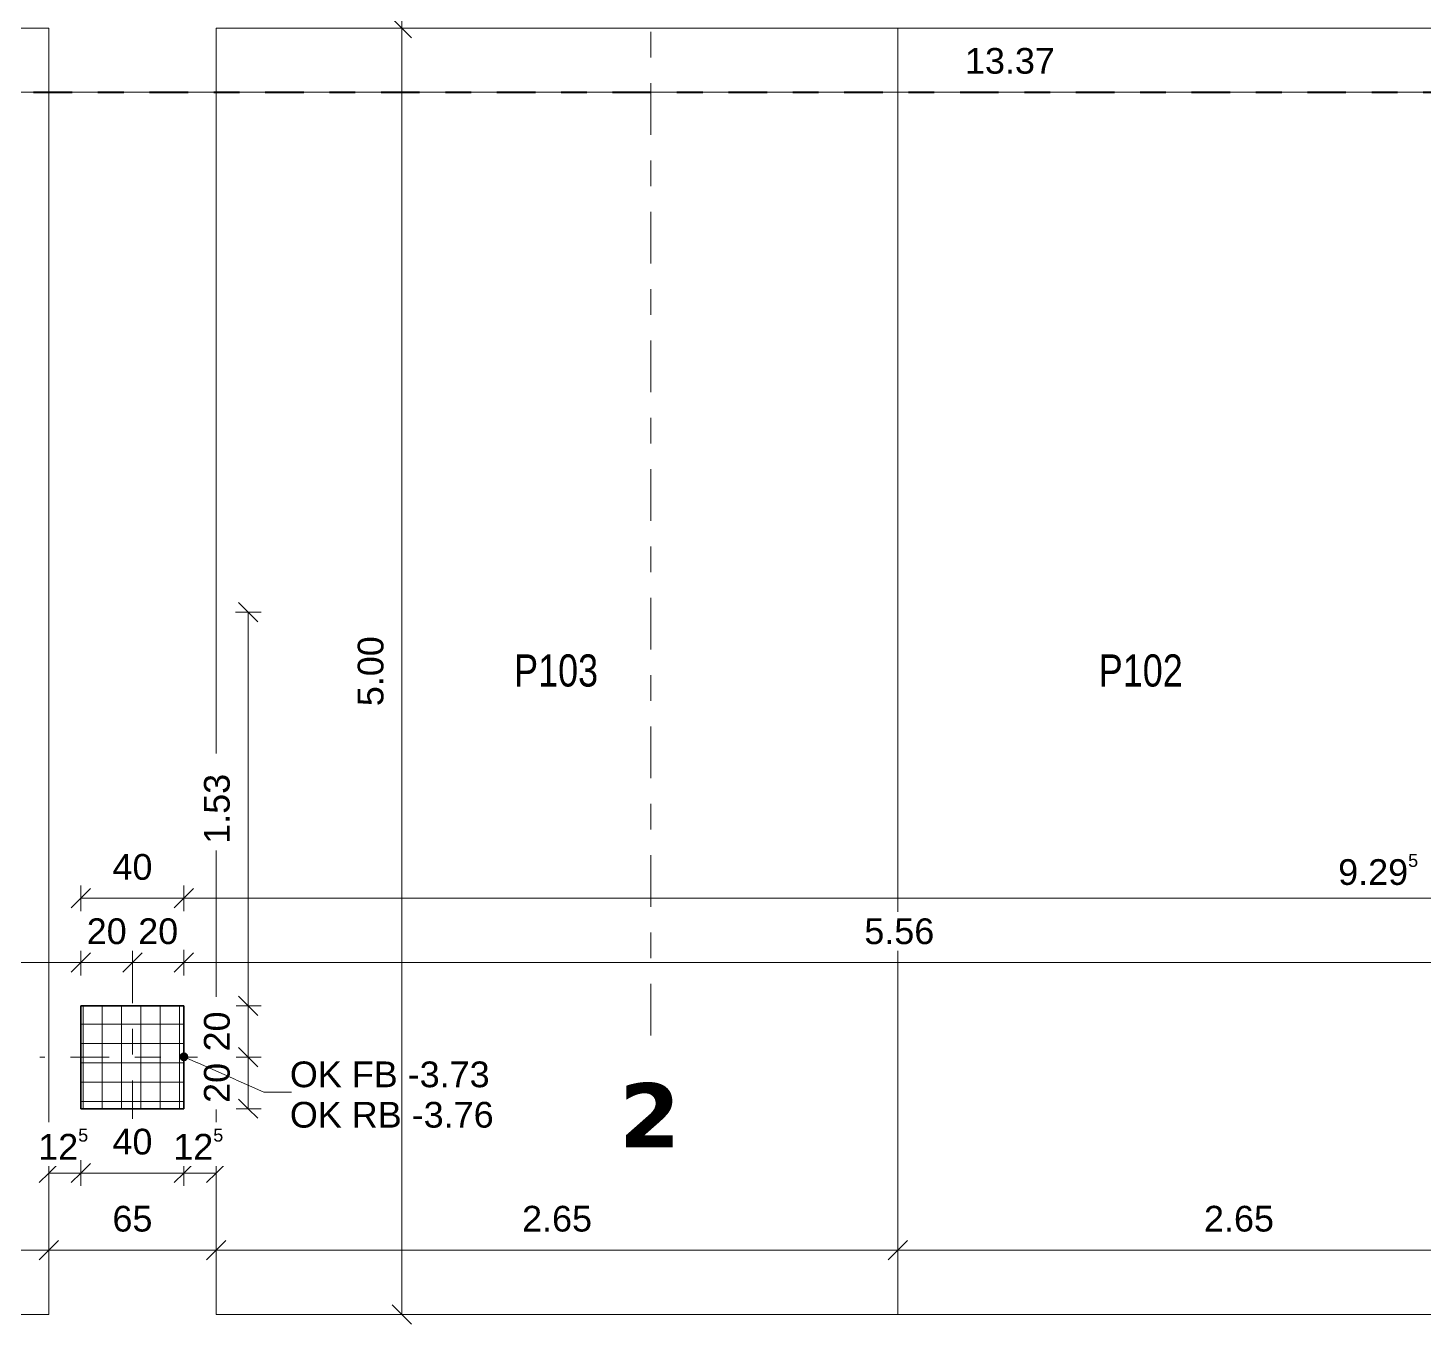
# Model space of a CAD drawing. Header units: metres. Extents: x -35.6 to 33, y -21.5 to 5.9.
# Drawn here: x -29.84 to -24.41, y -7.39 to -2.35 of the extents above; entities that cross this region are included whole.
import ezdxf

# ---------------------------------------------------------------- set-up
doc = ezdxf.new("R2010")
doc.units = ezdxf.units.M
for name, pattern in [('_Rasterlinie_', [0.375, 0.2, -0.05, 0.075, -0.05]), ('_Strichpunkt - Mittel_', [0.35, 0.15, -0.1, 0, -0.1]), ('Strichpunkt - Mittel', [0.35, 0.15, -0.1, 0, -0.1])]:
    doc.linetypes.add(name, pattern=pattern)
for name, color, linetype, lineweight in [('A-____-____-DIMS', 7, 'Continuous', 5), ('A-____-____-DIMS-50', 7, 'Continuous', 5), ('C-PRKG-____-IDEN', 7, 'Continuous', 5), ('C-PRKG-____-OTLN', 7, 'Continuous', 9), ('G-____-____-DIMS', 7, 'Continuous', 5), ('S-COLS-____-MCUT', 7, 'Continuous', 35), ('S-COLS-____-OTLN', 7, 'Continuous', 9), ('S-GRID-____-OTLN', 7, 'Continuous', 5)]:
    doc.layers.add(name, color=color, linetype=linetype, lineweight=lineweight)
for name, color, linetype, lineweight, true_color in [('A-____-MATC-OTLN', 7, 'Strichpunkt - Mittel', 40, 0x0080ff), ('A-DETL-____-OTLN', 5, 'Continuous', 9, 0x0000ff), ('S-GRID-____-IDEN', 7, 'Continuous', 9, 0x5555aa)]:
    doc.layers.add(name, color=color, linetype=linetype, lineweight=lineweight, true_color=true_color)
doc.styles.add('Arial', font='arial.ttf', dxfattribs={"height": 0.1})
doc.styles.add('Arial_2', font='arial.ttf', dxfattribs={"width": 0.8, "height": 0.125})
doc.styles.add('Verdana_B', font='verdana.ttf', dxfattribs={"height": 0.25})
doc.dimstyles.new('SUB_Rohbau_fein', dxfattribs={"dimscale": 0.3048, "dimtxt": 0.102026, "dimasz": 0.246063, "dimexe": 0.164042, "dimexo": 0.0625, "dimgap": 0.123031, "dimtad": 1, "dimdec": 1, "dimlfac": 100, "dimrnd": 0.5, "dimdsep": 46, "dimtxsty": 'Arial', "dimblk1": 'OBLIQUE', "dimblk2": 'OBLIQUE', "dimsah": 1, "dimcen": 0.09, "dimazin": 0, "dimtfac": 1, "dimtdec": 4, "dimtix": 1, "dimtmove": 0, "dimatfit": 3, "dimfxl": 0.164042, "dimfxlon": 1, "dimtvp": 1, "dimtfill": 1, "dimtolj": 1, "dimtzin": 0, "dimarcsym": 2})
doc.dimstyles.new('SUB_Rohbau_fein_1', dxfattribs={"dimscale": 0.3048, "dimtxt": 0.102026, "dimasz": 0.246063, "dimexe": 0.164042, "dimexo": 0.0625, "dimgap": 0.123031, "dimtad": 1, "dimrnd": 0.005, "dimzin": 0, "dimdsep": 46, "dimtxsty": 'Arial', "dimblk1": 'OBLIQUE', "dimblk2": 'OBLIQUE', "dimsah": 1, "dimcen": 0.09, "dimazin": 0, "dimtfac": 1, "dimtdec": 4, "dimtix": 1, "dimtmove": 0, "dimatfit": 3, "dimfxl": 0.164042, "dimfxlon": 1, "dimtvp": 1, "dimtfill": 1, "dimtolj": 1, "dimtzin": 0, "dimarcsym": 2})

# ---------------------------------------------------------------- blocks, each defined once
blk = doc.blocks.new('PP_Parkplatz - 2650 x 5000-V6--01_UG_OK_FFB_AF_ru')
at = {"layer": 'C-PRKG-____-OTLN', "color": 253, "true_color": 0x999999}
for p, q in [((-23.808, -2.354), (-26.458, -2.354)), ((-26.458, -7.353), (-26.458, -2.354)), ((-23.808, -2.354), (-26.458, -2.354)), ((-26.458, -2.354), (-26.458, -7.353)), ((-26.458, -7.353), (-26.458, -2.354)), ((-26.458, -2.354), (-23.808, -2.354)), ((-26.458, -2.354), (-26.458, -2.354)), ((-23.808, -7.353), (-23.808, -2.354)), ((-23.808, -7.353), (-23.808, -2.354)), ((-23.808, -2.354), (-23.808, -7.353)), ((-23.808, -2.354), (-23.808, -2.354)), ((-23.808, -7.353), (-26.458, -7.353)), ((-26.458, -7.353), (-23.808, -7.353)), ((-23.808, -7.353), (-26.458, -7.353)), ((-26.458, -7.353), (-26.458, -7.353)), ((-23.808, -7.353), (-23.808, -7.353))]:
    blk.add_line(p, q, dxfattribs=at)
blk = doc.blocks.new('PP_Parkplatz - 2650 x 5000-V7--01_UG_OK_FFB_AF_ru')
at = {"layer": 'C-PRKG-____-OTLN', "color": 253, "true_color": 0x999999}
for p, q in [((-26.458, -2.354), (-29.108, -2.354)), ((-29.108, -7.353), (-29.108, -2.354)), ((-26.458, -2.354), (-29.108, -2.354)), ((-29.108, -2.354), (-29.108, -7.353)), ((-29.108, -7.353), (-29.108, -2.354)), ((-29.108, -2.354), (-26.458, -2.354)), ((-29.108, -2.354), (-29.108, -2.354)), ((-26.458, -7.353), (-26.458, -2.354)), ((-26.458, -7.353), (-26.458, -2.354)), ((-26.458, -2.354), (-26.458, -7.353)), ((-26.458, -2.354), (-26.458, -2.354)), ((-26.458, -7.353), (-29.108, -7.353)), ((-29.108, -7.353), (-26.458, -7.353)), ((-26.458, -7.353), (-29.108, -7.353)), ((-29.108, -7.353), (-29.108, -7.353)), ((-26.458, -7.353), (-26.458, -7.353))]:
    blk.add_line(p, q, dxfattribs=at)
blk = doc.blocks.new('DIMBLOCK92--01_UG_OK_FFB_AF_ru')
at = {"layer": 'A-____-____-DIMS-50'}
for p, q in [((-28.3855, -2.0534), (-28.4355, -2.0534)), ((-28.3855, -2.0534), (-28.423, -2.0159)), ((-28.3855, -2.0534), (-28.3855, -2.354)), ((-28.3855, -2.0534), (-28.348, -2.0909)), ((-28.3855, -2.0534), (-28.3355, -2.0534)), ((-28.3855, -2.354), (-28.423, -2.3165)), ((-28.3855, -2.354), (-28.4355, -2.354)), ((-28.3855, -2.354), (-28.348, -2.3915)), ((-28.3855, -2.354), (-28.3355, -2.354))]:
    blk.add_line(p, q, dxfattribs=at)
at = {"layer": 'A-____-____-DIMS-50', "color": 0, "insert": (-28.5575, -2.2813), "char_height": 0.1, "width": 0.186088, "attachment_point": 1, "rotation": 90, "line_spacing_factor": 0.941778, "style": 'Arial', "bg_fill": 3, "box_fill_scale": 1.25, "bg_fill_color": 256, "bg_fill_true_color": 13158600, "bg_fill_transparency": 0}
blk.add_mtext('30', dxfattribs=at)
blk = doc.blocks.new('_Oblique')
at = {"color": 0, "linetype": 'ByBlock', "lineweight": -2}
blk.add_line((-0.5, -0.5), (0.5, 0.5), dxfattribs=at)
blk = doc.blocks.new('DIMBLOCK109--01_UG_OK_FFB_AF_ru')
at = {"layer": 'A-____-____-DIMS-50'}
for p, q in [((-32.708, -2.6034), (-32.7455, -2.6409)), ((-32.708, -2.6034), (-32.708, -2.5534)), ((-32.708, -2.6034), (-32.6705, -2.5659)), ((-32.708, -2.6034), (-19.338, -2.6034)), ((-32.708, -2.6034), (-32.708, -2.6534)), ((-19.338, -2.6034), (-19.3755, -2.6409)), ((-19.338, -2.6034), (-19.338, -2.5534)), ((-19.338, -2.6034), (-19.3005, -2.5659)), ((-19.338, -2.6034), (-19.338, -2.6534))]:
    blk.add_line(p, q, dxfattribs=at)
at = {"layer": 'A-____-____-DIMS-50', "color": 0, "insert": (-26.1975, -2.4314), "char_height": 0.1, "width": 0.418697, "attachment_point": 1, "line_spacing_factor": 0.941778, "style": 'Arial', "bg_fill": 3, "box_fill_scale": 1.25, "bg_fill_color": 256, "bg_fill_true_color": 13158600, "bg_fill_transparency": 0}
blk.add_mtext('13.37', dxfattribs=at)
blk = doc.blocks.new('DIMBLOCK156--01_UG_OK_FFB_AF_ru')
at = {"layer": 'A-____-____-DIMS-50'}
for p, q in [((-29.633, -5.7358), (-29.633, -5.6858)), ((-29.233, -5.7358), (-29.233, -5.6858)), ((-29.633, -5.7358), (-29.6705, -5.7733)), ((-29.633, -5.7358), (-29.5955, -5.6983)), ((-29.633, -5.7358), (-29.233, -5.7358)), ((-29.633, -5.7358), (-29.633, -5.7858)), ((-29.233, -5.7358), (-29.2705, -5.7733)), ((-29.233, -5.7358), (-29.1955, -5.6983)), ((-29.233, -5.7358), (-29.233, -5.7858))]:
    blk.add_line(p, q, dxfattribs=at)
at = {"layer": 'A-____-____-DIMS-50', "color": 0, "insert": (-29.5106, -5.5638), "char_height": 0.1, "width": 0.186088, "attachment_point": 1, "line_spacing_factor": 0.941778, "style": 'Arial', "bg_fill": 3, "box_fill_scale": 1.25, "bg_fill_color": 256, "bg_fill_true_color": 13158600, "bg_fill_transparency": 0}
blk.add_mtext('40', dxfattribs=at)
blk = doc.blocks.new('DIMBLOCK157--01_UG_OK_FFB_AF_ru')
at = {"layer": 'A-____-____-DIMS-50'}
for p, q in [((-29.233, -5.7358), (-29.233, -5.6858)), ((-19.938, -5.7358), (-19.938, -5.6858)), ((-29.233, -5.7358), (-29.2705, -5.7733)), ((-29.233, -5.7358), (-29.1955, -5.6983)), ((-29.233, -5.7358), (-19.938, -5.7358)), ((-29.233, -5.7358), (-29.233, -5.7858)), ((-19.938, -5.7358), (-19.9755, -5.7733)), ((-19.938, -5.7358), (-19.9005, -5.6983)), ((-19.938, -5.7358), (-19.938, -5.7858))]:
    blk.add_line(p, q, dxfattribs=at)
at = {"layer": 'A-____-____-DIMS-50', "color": 0, "insert": (-24.7472, -5.5638), "char_height": 0.1, "width": 0.388091, "attachment_point": 1, "line_spacing_factor": 0.941778, "style": 'Arial', "bg_fill": 3, "box_fill_scale": 1.25, "bg_fill_color": 256, "bg_fill_true_color": 13158600, "bg_fill_transparency": 0}
blk.add_mtext('9.29\\A2\\H0.5x;\\S5^  ;\\H2x;', dxfattribs=at)
blk = doc.blocks.new('DIMBLOCK172--01_UG_OK_FFB_AF_ru')
at = {"layer": 'A-____-____-DIMS-50'}
for p, q in [((-32.273, -5.9858), (-32.273, -5.9358)), ((-32.273, -5.9858), (-32.2355, -5.9483)), ((-29.633, -5.9858), (-29.633, -5.9358)), ((-29.633, -5.9858), (-29.5955, -5.9483)), ((-32.273, -5.9858), (-32.3105, -6.0233)), ((-32.273, -5.9858), (-29.633, -5.9858)), ((-32.273, -5.9858), (-32.273, -6.0358)), ((-29.633, -5.9858), (-29.6705, -6.0233)), ((-29.633, -5.9858), (-29.633, -6.0358))]:
    blk.add_line(p, q, dxfattribs=at)
at = {"layer": 'A-____-____-DIMS-50', "color": 0, "insert": (-31.0887, -5.8138), "char_height": 0.1, "width": 0.325653, "attachment_point": 1, "line_spacing_factor": 0.941778, "style": 'Arial', "bg_fill": 3, "box_fill_scale": 1.25, "bg_fill_color": 256, "bg_fill_true_color": 13158600, "bg_fill_transparency": 0}
blk.add_mtext('2.64', dxfattribs=at)
blk = doc.blocks.new('DIMBLOCK173--01_UG_OK_FFB_AF_ru')
at = {"layer": 'A-____-____-DIMS-50'}
for p, q in [((-29.633, -5.9858), (-29.633, -5.9358)), ((-29.633, -5.9858), (-29.5955, -5.9483)), ((-29.433, -5.9858), (-29.433, -5.9358)), ((-29.433, -5.9858), (-29.3955, -5.9483)), ((-29.633, -5.9858), (-29.6705, -6.0233)), ((-29.633, -5.9858), (-29.433, -5.9858)), ((-29.633, -5.9858), (-29.633, -6.0358)), ((-29.433, -5.9858), (-29.4705, -6.0233)), ((-29.433, -5.9858), (-29.433, -6.0358))]:
    blk.add_line(p, q, dxfattribs=at)
at = {"layer": 'A-____-____-DIMS-50', "color": 0, "insert": (-29.6106, -5.8138), "char_height": 0.1, "width": 0.186088, "attachment_point": 1, "line_spacing_factor": 0.941778, "style": 'Arial', "bg_fill": 3, "box_fill_scale": 1.25, "bg_fill_color": 256, "bg_fill_true_color": 13158600, "bg_fill_transparency": 0}
blk.add_mtext('20', dxfattribs=at)
blk = doc.blocks.new('DIMBLOCK174--01_UG_OK_FFB_AF_ru')
at = {"layer": 'A-____-____-DIMS-50'}
for p, q in [((-29.433, -5.9858), (-29.433, -5.9358)), ((-29.433, -5.9858), (-29.3955, -5.9483)), ((-29.233, -5.9858), (-29.233, -5.9358)), ((-29.233, -5.9858), (-29.1955, -5.9483)), ((-29.433, -5.9858), (-29.4705, -6.0233)), ((-29.433, -5.9858), (-29.233, -5.9858)), ((-29.433, -5.9858), (-29.433, -6.0358)), ((-29.233, -5.9858), (-29.2705, -6.0233)), ((-29.233, -5.9858), (-29.233, -6.0358))]:
    blk.add_line(p, q, dxfattribs=at)
at = {"layer": 'A-____-____-DIMS-50', "color": 0, "insert": (-29.4106, -5.8138), "char_height": 0.1, "width": 0.186088, "attachment_point": 1, "line_spacing_factor": 0.941778, "style": 'Arial', "bg_fill": 3, "box_fill_scale": 1.25, "bg_fill_color": 256, "bg_fill_true_color": 13158600, "bg_fill_transparency": 0}
blk.add_mtext('20', dxfattribs=at)
blk = doc.blocks.new('DIMBLOCK175--01_UG_OK_FFB_AF_ru')
at = {"layer": 'A-____-____-DIMS-50'}
for p, q in [((-29.233, -5.9858), (-29.233, -5.9358)), ((-29.233, -5.9858), (-29.1955, -5.9483)), ((-23.673, -5.9858), (-23.673, -5.9358)), ((-23.673, -5.9858), (-23.6355, -5.9483)), ((-29.233, -5.9858), (-29.2705, -6.0233)), ((-29.233, -5.9858), (-23.673, -5.9858)), ((-29.233, -5.9858), (-29.233, -6.0358)), ((-23.673, -5.9858), (-23.7105, -6.0233)), ((-23.673, -5.9858), (-23.673, -6.0358))]:
    blk.add_line(p, q, dxfattribs=at)
at = {"layer": 'A-____-____-DIMS-50', "color": 0, "insert": (-26.5887, -5.8138), "char_height": 0.1, "width": 0.325653, "attachment_point": 1, "line_spacing_factor": 0.941778, "style": 'Arial', "bg_fill": 3, "box_fill_scale": 1.25, "bg_fill_color": 256, "bg_fill_true_color": 13158600, "bg_fill_transparency": 0}
blk.add_mtext('5.56', dxfattribs=at)
blk = doc.blocks.new('DIMBLOCK207--01_UG_OK_FFB_AF_ru')
at = {"layer": 'A-____-____-DIMS-50'}
for p, q in [((-32.408, -7.1029), (-32.408, -7.0529)), ((-29.758, -7.1029), (-29.758, -7.0529)), ((-32.408, -7.1029), (-32.4455, -7.1404)), ((-32.408, -7.1029), (-32.3705, -7.0654)), ((-32.408, -7.1029), (-29.758, -7.1029)), ((-32.408, -7.1029), (-32.408, -7.1529)), ((-29.758, -7.1029), (-29.7955, -7.1404)), ((-29.758, -7.1029), (-29.7205, -7.0654)), ((-29.758, -7.1029), (-29.758, -7.1529))]:
    blk.add_line(p, q, dxfattribs=at)
at = {"layer": 'A-____-____-DIMS-50', "color": 0, "insert": (-31.2187, -6.9309), "char_height": 0.1, "width": 0.325653, "attachment_point": 1, "line_spacing_factor": 0.941778, "style": 'Arial', "bg_fill": 3, "box_fill_scale": 1.25, "bg_fill_color": 256, "bg_fill_true_color": 13158600, "bg_fill_transparency": 0}
blk.add_mtext('2.65', dxfattribs=at)
blk = doc.blocks.new('DIMBLOCK208--01_UG_OK_FFB_AF_ru')
at = {"layer": 'A-____-____-DIMS-50'}
for p, q in [((-29.758, -7.1029), (-29.758, -7.0529)), ((-29.108, -7.1029), (-29.108, -7.0529)), ((-29.758, -7.1029), (-29.7955, -7.1404)), ((-29.758, -7.1029), (-29.7205, -7.0654)), ((-29.758, -7.1029), (-29.108, -7.1029)), ((-29.758, -7.1029), (-29.758, -7.1529)), ((-29.108, -7.1029), (-29.1455, -7.1404)), ((-29.108, -7.1029), (-29.0705, -7.0654)), ((-29.108, -7.1029), (-29.108, -7.1529))]:
    blk.add_line(p, q, dxfattribs=at)
at = {"layer": 'A-____-____-DIMS-50', "color": 0, "insert": (-29.5106, -6.9309), "char_height": 0.1, "width": 0.186088, "attachment_point": 1, "line_spacing_factor": 0.941778, "style": 'Arial', "bg_fill": 3, "box_fill_scale": 1.25, "bg_fill_color": 256, "bg_fill_true_color": 13158600, "bg_fill_transparency": 0}
blk.add_mtext('65', dxfattribs=at)
blk = doc.blocks.new('DIMBLOCK209--01_UG_OK_FFB_AF_ru')
at = {"layer": 'A-____-____-DIMS-50'}
for p, q in [((-29.108, -7.1029), (-29.108, -7.0529)), ((-26.458, -7.1029), (-26.458, -7.0529)), ((-29.108, -7.1029), (-29.1455, -7.1404)), ((-29.108, -7.1029), (-29.0705, -7.0654)), ((-29.108, -7.1029), (-26.458, -7.1029)), ((-29.108, -7.1029), (-29.108, -7.1529)), ((-26.458, -7.1029), (-26.4955, -7.1404)), ((-26.458, -7.1029), (-26.4205, -7.0654)), ((-26.458, -7.1029), (-26.458, -7.1529))]:
    blk.add_line(p, q, dxfattribs=at)
at = {"layer": 'A-____-____-DIMS-50', "color": 0, "insert": (-27.9187, -6.9309), "char_height": 0.1, "width": 0.325653, "attachment_point": 1, "line_spacing_factor": 0.941778, "style": 'Arial', "bg_fill": 3, "box_fill_scale": 1.25, "bg_fill_color": 256, "bg_fill_true_color": 13158600, "bg_fill_transparency": 0}
blk.add_mtext('2.65', dxfattribs=at)
blk = doc.blocks.new('DIMBLOCK210--01_UG_OK_FFB_AF_ru')
at = {"layer": 'A-____-____-DIMS-50'}
for p, q in [((-26.458, -7.1029), (-26.458, -7.0529)), ((-23.808, -7.1029), (-23.808, -7.0529)), ((-26.458, -7.1029), (-26.4955, -7.1404)), ((-26.458, -7.1029), (-26.4205, -7.0654)), ((-26.458, -7.1029), (-23.808, -7.1029)), ((-26.458, -7.1029), (-26.458, -7.1529)), ((-23.808, -7.1029), (-23.8455, -7.1404)), ((-23.808, -7.1029), (-23.7705, -7.0654)), ((-23.808, -7.1029), (-23.808, -7.1529))]:
    blk.add_line(p, q, dxfattribs=at)
at = {"layer": 'A-____-____-DIMS-50', "color": 0, "insert": (-25.2687, -6.9309), "char_height": 0.1, "width": 0.325653, "attachment_point": 1, "line_spacing_factor": 0.941778, "style": 'Arial', "bg_fill": 3, "box_fill_scale": 1.25, "bg_fill_color": 256, "bg_fill_true_color": 13158600, "bg_fill_transparency": 0}
blk.add_mtext('2.65', dxfattribs=at)
blk = doc.blocks.new('DIMBLOCK298--01_UG_OK_FFB_AF_ru')
at = {"layer": 'A-____-____-DIMS-50'}
for p, q in [((-28.3855, -2.354), (-28.423, -2.3165)), ((-28.3855, -2.354), (-28.4355, -2.354)), ((-28.3855, -2.354), (-28.3855, -7.353)), ((-28.3855, -2.354), (-28.348, -2.3915)), ((-28.3855, -2.354), (-28.3355, -2.354)), ((-28.3855, -7.353), (-28.423, -7.3155)), ((-28.3855, -7.353), (-28.4355, -7.353)), ((-28.3855, -7.353), (-28.348, -7.3905)), ((-28.3855, -7.353), (-28.3355, -7.353))]:
    blk.add_line(p, q, dxfattribs=at)
at = {"layer": 'A-____-____-DIMS-50', "color": 0, "insert": (-28.5575, -4.9892), "char_height": 0.1, "width": 0.325653, "attachment_point": 1, "rotation": 90, "line_spacing_factor": 0.941778, "style": 'Arial', "bg_fill": 3, "box_fill_scale": 1.25, "bg_fill_color": 256, "bg_fill_true_color": 13158600, "bg_fill_transparency": 0}
blk.add_mtext('5.00', dxfattribs=at)
blk = doc.blocks.new('DIMBLOCK312--01_UG_OK_FFB_AF_ru')
at = {"layer": 'A-____-____-DIMS-50'}
for p, q in [((-29.758, -6.8034), (-29.758, -6.7534)), ((-29.758, -6.8034), (-29.7205, -6.7659)), ((-29.633, -6.8034), (-29.633, -6.7534)), ((-29.633, -6.8034), (-29.5955, -6.7659)), ((-29.758, -6.8034), (-29.7955, -6.8409)), ((-29.758, -6.8034), (-29.633, -6.8034)), ((-29.758, -6.8034), (-29.758, -6.8534)), ((-29.633, -6.8034), (-29.6705, -6.8409)), ((-29.633, -6.8034), (-29.633, -6.8534))]:
    blk.add_line(p, q, dxfattribs=at)
at = {"layer": 'A-____-____-DIMS-50', "color": 0, "insert": (-29.7991, -6.6314), "char_height": 0.1, "width": 0.248525, "attachment_point": 1, "line_spacing_factor": 0.941778, "style": 'Arial', "bg_fill": 3, "box_fill_scale": 1.25, "bg_fill_color": 256, "bg_fill_true_color": 13158600, "bg_fill_transparency": 0}
blk.add_mtext('12\\A2\\H0.5x;\\S5^  ;\\H2x;', dxfattribs=at)
blk = doc.blocks.new('DIMBLOCK313--01_UG_OK_FFB_AF_ru')
at = {"layer": 'A-____-____-DIMS-50'}
for p, q in [((-29.633, -6.8034), (-29.633, -6.7534)), ((-29.633, -6.8034), (-29.5955, -6.7659)), ((-29.233, -6.8034), (-29.233, -6.7534)), ((-29.233, -6.8034), (-29.1955, -6.7659)), ((-29.633, -6.8034), (-29.6705, -6.8409)), ((-29.633, -6.8034), (-29.233, -6.8034)), ((-29.633, -6.8034), (-29.633, -6.8534)), ((-29.233, -6.8034), (-29.2705, -6.8409)), ((-29.233, -6.8034), (-29.233, -6.8534))]:
    blk.add_line(p, q, dxfattribs=at)
at = {"layer": 'A-____-____-DIMS-50', "color": 0, "insert": (-29.5106, -6.6314), "char_height": 0.1, "width": 0.186088, "attachment_point": 1, "line_spacing_factor": 0.941778, "style": 'Arial', "bg_fill": 3, "box_fill_scale": 1.25, "bg_fill_color": 256, "bg_fill_true_color": 13158600, "bg_fill_transparency": 0}
blk.add_mtext('40', dxfattribs=at)
blk = doc.blocks.new('DIMBLOCK314--01_UG_OK_FFB_AF_ru')
at = {"layer": 'A-____-____-DIMS-50'}
for p, q in [((-29.233, -6.8034), (-29.233, -6.7534)), ((-29.233, -6.8034), (-29.1955, -6.7659)), ((-29.108, -6.8034), (-29.108, -6.7534)), ((-29.108, -6.8034), (-29.0705, -6.7659)), ((-29.233, -6.8034), (-29.2705, -6.8409)), ((-29.233, -6.8034), (-29.108, -6.8034)), ((-29.233, -6.8034), (-29.233, -6.8534)), ((-29.108, -6.8034), (-29.1455, -6.8409)), ((-29.108, -6.8034), (-29.108, -6.8534))]:
    blk.add_line(p, q, dxfattribs=at)
at = {"layer": 'A-____-____-DIMS-50', "color": 0, "insert": (-29.2741, -6.6314), "char_height": 0.1, "width": 0.248525, "attachment_point": 1, "line_spacing_factor": 0.941778, "style": 'Arial', "bg_fill": 3, "box_fill_scale": 1.25, "bg_fill_color": 256, "bg_fill_true_color": 13158600, "bg_fill_transparency": 0}
blk.add_mtext('12\\A2\\H0.5x;\\S5^  ;\\H2x;', dxfattribs=at)
blk = doc.blocks.new('DIMBLOCK344--01_UG_OK_FFB_AF_ru')
at = {"layer": 'A-____-____-DIMS-50'}
for p, q in [((-28.983, -4.6234), (-29.0205, -4.5859)), ((-28.983, -4.6234), (-29.033, -4.6234)), ((-28.983, -4.6234), (-28.983, -6.1534)), ((-28.983, -4.6234), (-28.9455, -4.6609)), ((-28.983, -4.6234), (-28.933, -4.6234)), ((-28.983, -6.1534), (-29.0205, -6.1159)), ((-28.983, -6.1534), (-29.033, -6.1534)), ((-28.983, -6.1534), (-28.9455, -6.1909)), ((-28.983, -6.1534), (-28.933, -6.1534))]:
    blk.add_line(p, q, dxfattribs=at)
at = {"layer": 'A-____-____-DIMS-50', "color": 0, "insert": (-29.155, -5.5241), "char_height": 0.1, "width": 0.325653, "attachment_point": 1, "rotation": 90, "line_spacing_factor": 0.941778, "style": 'Arial', "bg_fill": 3, "box_fill_scale": 1.25, "bg_fill_color": 256, "bg_fill_true_color": 13158600, "bg_fill_transparency": 0}
blk.add_mtext('1.53', dxfattribs=at)
blk = doc.blocks.new('DIMBLOCK345--01_UG_OK_FFB_AF_ru')
at = {"layer": 'A-____-____-DIMS-50'}
for p, q in [((-28.983, -6.1534), (-29.0205, -6.1159)), ((-28.983, -6.1534), (-29.033, -6.1534)), ((-28.983, -6.1534), (-28.983, -6.3534)), ((-28.983, -6.1534), (-28.9455, -6.1909)), ((-28.983, -6.1534), (-28.933, -6.1534)), ((-28.983, -6.3534), (-29.0205, -6.3159)), ((-28.983, -6.3534), (-29.033, -6.3534)), ((-28.983, -6.3534), (-28.9455, -6.3909)), ((-28.983, -6.3534), (-28.933, -6.3534))]:
    blk.add_line(p, q, dxfattribs=at)
at = {"layer": 'A-____-____-DIMS-50', "color": 0, "insert": (-29.155, -6.331), "char_height": 0.1, "width": 0.186088, "attachment_point": 1, "rotation": 90, "line_spacing_factor": 0.941778, "style": 'Arial', "bg_fill": 3, "box_fill_scale": 1.25, "bg_fill_color": 256, "bg_fill_true_color": 13158600, "bg_fill_transparency": 0}
blk.add_mtext('20', dxfattribs=at)
blk = doc.blocks.new('DIMBLOCK346--01_UG_OK_FFB_AF_ru')
at = {"layer": 'A-____-____-DIMS-50'}
for p, q in [((-28.983, -6.3534), (-29.0205, -6.3159)), ((-28.983, -6.3534), (-29.033, -6.3534)), ((-28.983, -6.3534), (-28.983, -6.5534)), ((-28.983, -6.3534), (-28.9455, -6.3909)), ((-28.983, -6.3534), (-28.933, -6.3534)), ((-28.983, -6.5534), (-29.033, -6.5534)), ((-28.983, -6.5534), (-29.0205, -6.5159)), ((-28.983, -6.5534), (-28.9455, -6.5909)), ((-28.983, -6.5534), (-28.933, -6.5534))]:
    blk.add_line(p, q, dxfattribs=at)
at = {"layer": 'A-____-____-DIMS-50', "color": 0, "insert": (-29.155, -6.531), "char_height": 0.1, "width": 0.186088, "attachment_point": 1, "rotation": 90, "line_spacing_factor": 0.941778, "style": 'Arial', "bg_fill": 3, "box_fill_scale": 1.25, "bg_fill_color": 256, "bg_fill_true_color": 13158600, "bg_fill_transparency": 0}
blk.add_mtext('20', dxfattribs=at)

msp = doc.modelspace()

# ---------------------------------------------------------------- hatches: boundary and pattern name
at = {"layer": 'G-____-____-DIMS', "lineweight": 9}
h = msp.add_hatch(color=256, dxfattribs=at)
edge = h.paths.add_edge_path()
edge.add_arc((-29.233, -6.3518), 0.015, 0, 360)
at = {"layer": 'S-COLS-____-OTLN'}
h = msp.add_hatch(dxfattribs=at)
h.set_pattern_fill('FP_2', color=256, style=0, pattern_type=2)
h.set_pattern_definition([(0, (0, 0), (0, 0.075), []), (90, (0, 0), (-0.075, 5e-18), [])])
h.paths.add_polyline_path([(-29.5496, -6.5534), (-29.233, -6.5534), (-29.233, -6.1534), (-29.633, -6.1534), (-29.633, -6.5534)])

# ---------------------------------------------------------------- linework, layer by layer
at = {"layer": 'A-DETL-____-OTLN', "color": 8, "linetype": '_Strichpunkt - Mittel_', "true_color": 0x808080}
for p, q in [((-29.433, -5.9934), (-29.433, -6.7134)), ((-29.073, -6.3534), (-29.793, -6.3534))]:
    msp.add_line(p, q, dxfattribs=at)
at = {"layer": 'G-____-____-DIMS', "lineweight": 9}
msp.add_circle((-29.233, -6.3518), 0.015, dxfattribs=at)
at = {"layer": 'S-COLS-____-MCUT'}
for p, q in [((-29.233, -6.1534), (-29.633, -6.1534)), ((-29.633, -6.1534), (-29.633, -6.5534)), ((-29.233, -6.5534), (-29.233, -6.1534)), ((-29.633, -6.5534), (-29.233, -6.5534))]:
    msp.add_line(p, q, dxfattribs=at)
at = {"layer": 'S-GRID-____-OTLN', "color": 8, "linetype": '_Rasterlinie_', "true_color": 0x808080}
msp.add_line((-27.418, -6.2685), (-27.418, 5.1611), dxfattribs=at)

# ---------------------------------------------------------------- block references
at = {"layer": 'C-PRKG-____-OTLN', "color": 253, "true_color": 0x999999}
for name, p in [('PP_Parkplatz - 2650 x 5000-V7--01_UG_OK_FFB_AF_ru', (-3.3, 0)), ('PP_Parkplatz - 2650 x 5000-V7--01_UG_OK_FFB_AF_ru', (0, 0)), ('PP_Parkplatz - 2650 x 5000-V6--01_UG_OK_FFB_AF_ru', (0, 0))]:
    msp.add_blockref(name, p, dxfattribs=at)

# ---------------------------------------------------------------- texts
at = {"layer": 'S-GRID-____-IDEN', "color": 8, "lineweight": 5, "true_color": 0x808080, "insert": (-27.542, -6.454), "char_height": 0.25, "width": 0.296624, "attachment_point": 1, "style": 'Verdana_B'}
msp.add_mtext('\\fVerdana|b1|i0|c0|p34|;2', dxfattribs=at)

# ---------------------------------------------------------------- dimensions: what is measured, and where the dimension line sits
at = {"layer": 'A-____-____-DIMS'}
dim = msp.add_linear_dim(base=(-29.233, -5.7358), p1=(-29.633, -5.7858), p2=(-29.233, -5.7858), dimstyle='SUB_Rohbau_fein', override={"dimpost": '<>', "dimfxl": 0.4}, dxfattribs=at)
dim.commit()
dim.dimension.update_dxf_attribs({"geometry": 'DIMBLOCK156--01_UG_OK_FFB_AF_ru', "text_midpoint": (-29.433, -5.6473)})

# ---------------------------------------------------------------- next in the draw order: texts
at = {"layer": 'C-PRKG-____-IDEN', "char_height": 0.125, "width": 0.391223, "attachment_point": 1, "style": 'Arial_2', "bg_fill": 3, "box_fill_scale": 1.25, "bg_fill_color": 256, "bg_fill_true_color": 13158600, "bg_fill_transparency": 0}
for s, insert in [('P103', (-27.9496, -4.788)), ('P102', (-25.6775, -4.788))]:
    msp.add_mtext(s, dxfattribs=dict(at, insert=insert))

# ---------------------------------------------------------------- next in the draw order: dimensions: what is measured, and where the dimension line sits
at = {"layer": 'A-____-____-DIMS'}
dim = msp.add_linear_dim(base=(-28.3855, -2.354), p1=(-28.3355, -2.0534), p2=(-28.3355, -2.354), angle=90, dimstyle='SUB_Rohbau_fein', override={"dimpost": '<>', "dimfxl": 0.300547}, dxfattribs=at)
dim.commit()
dim.dimension.update_dxf_attribs({"geometry": 'DIMBLOCK92--01_UG_OK_FFB_AF_ru', "text_midpoint": (-28.4741, -2.2037)})
for base, p1, p2, text, dimstyle, override, picture, middle in [((-19.938, -5.7358), (-29.233, -5.7858), (-19.938, -5.7858), '\\A1;9.29\\Q;{\\A1;{\\H0.5x;\\S5^ ;}}', 'SUB_Rohbau_fein_1', {"dimpost": '<>', "dimfxl": 9.295}, 'DIMBLOCK157--01_UG_OK_FFB_AF_ru', (-24.5855, -5.6473)), ((-29.633, -6.8034), (-29.758, -6.7534), (-29.633, -6.7534), '\\A1;12\\Q;{\\A1;{\\H0.5x;\\S5^ ;}}', 'SUB_Rohbau_fein', {"dimpost": '<>', "dimfxl": 0.125}, 'DIMBLOCK312--01_UG_OK_FFB_AF_ru', (-29.6955, -6.7157))]:
    dim = msp.add_linear_dim(base=base, p1=p1, p2=p2, text=text, dimstyle=dimstyle, override=override, dxfattribs=at)
    dim.commit()
    dim.dimension.update_dxf_attribs({"geometry": picture, "text_midpoint": middle})
for base, p1, p2, override, picture, middle in [((-29.633, -5.9858), (-32.273, -5.9358), (-29.633, -6.0358), {"dimpost": '<>', "dimfxl": 2.641893}, 'DIMBLOCK172--01_UG_OK_FFB_AF_ru', (-30.953, -5.8973)), ((-29.758, -7.1029), (-32.408, -7.0529), (-29.758, -7.0529), {"dimpost": '<>', "dimfxl": 2.65}, 'DIMBLOCK207--01_UG_OK_FFB_AF_ru', (-31.083, -7.0144))]:
    dim = msp.add_linear_dim(base=base, p1=p1, p2=p2, dimstyle='SUB_Rohbau_fein_1', override=override, dxfattribs=at)
    dim.commit()
    dim.dimension.update_dxf_attribs({"geometry": picture, "text_midpoint": middle})

# ---------------------------------------------------------------- next in the draw order: dimensions: what is measured, and where the dimension line sits
for base, p1, p2, dimstyle, override, picture, middle in [((-19.338, -2.6034), (-32.708, -2.5534), (-19.338, -2.5534), 'SUB_Rohbau_fein_1', {"dimpost": '<>', "dimfxl": 13.37}, 'DIMBLOCK109--01_UG_OK_FFB_AF_ru', (-26.023, -2.5149)), ((-29.433, -5.9858), (-29.633, -6.0358), (-29.433, -5.9358), 'SUB_Rohbau_fein', {"dimpost": '<>', "dimfxl": 0.223607}, 'DIMBLOCK173--01_UG_OK_FFB_AF_ru', (-29.533, -5.8973)), ((-29.233, -6.8034), (-29.633, -6.7534), (-29.233, -6.7534), 'SUB_Rohbau_fein', {"dimpost": '<>', "dimfxl": 0.4}, 'DIMBLOCK313--01_UG_OK_FFB_AF_ru', (-29.433, -6.7149)), ((-29.108, -7.1029), (-29.758, -7.0529), (-29.108, -7.0529), 'SUB_Rohbau_fein', {"dimpost": '<>', "dimfxl": 0.65}, 'DIMBLOCK208--01_UG_OK_FFB_AF_ru', (-29.433, -7.0144))]:
    dim = msp.add_linear_dim(base=base, p1=p1, p2=p2, dimstyle=dimstyle, override=override, dxfattribs=at)
    dim.commit()
    dim.dimension.update_dxf_attribs({"geometry": picture, "text_midpoint": middle})

# ---------------------------------------------------------------- next in the draw order: linework, layer by layer
at = {"layer": 'A-____-MATC-OTLN'}
msp.add_line((-33.8668, -2.6034), (32.9979, -2.6034), dxfattribs=at)

# ---------------------------------------------------------------- next in the draw order: dimensions: what is measured, and where the dimension line sits
at = {"layer": 'A-____-____-DIMS'}
for base, p1, p2, dimstyle, override, picture, middle in [((-29.233, -5.9858), (-29.433, -5.9358), (-29.233, -6.0358), 'SUB_Rohbau_fein', {"dimpost": '<>', "dimfxl": 0.223607}, 'DIMBLOCK174--01_UG_OK_FFB_AF_ru', (-29.333, -5.8973)), ((-26.458, -7.1029), (-29.108, -7.0529), (-26.458, -7.0529), 'SUB_Rohbau_fein_1', {"dimpost": '<>', "dimfxl": 2.65}, 'DIMBLOCK209--01_UG_OK_FFB_AF_ru', (-27.783, -7.0144))]:
    dim = msp.add_linear_dim(base=base, p1=p1, p2=p2, dimstyle=dimstyle, override=override, dxfattribs=at)
    dim.commit()
    dim.dimension.update_dxf_attribs({"geometry": picture, "text_midpoint": middle})
dim = msp.add_linear_dim(base=(-29.108, -6.8034), p1=(-29.233, -6.7534), p2=(-29.108, -6.7534), text='\\A1;12\\Q;{\\A1;{\\H0.5x;\\S5^ ;}}', dimstyle='SUB_Rohbau_fein', override={"dimpost": '<>', "dimfxl": 0.125}, dxfattribs=at)
dim.commit()
dim.dimension.update_dxf_attribs({"geometry": 'DIMBLOCK314--01_UG_OK_FFB_AF_ru', "text_midpoint": (-29.1705, -6.7157)})

# ---------------------------------------------------------------- next in the draw order: dimensions: what is measured, and where the dimension line sits
for base, p1, p2, override, picture, middle in [((-23.673, -5.9858), (-29.233, -6.0358), (-23.673, -5.9358), {"dimpost": '<>', "dimfxl": 5.560899}, 'DIMBLOCK175--01_UG_OK_FFB_AF_ru', (-26.453, -5.8973)), ((-23.808, -7.1029), (-26.458, -7.0529), (-23.808, -7.0529), {"dimpost": '<>', "dimfxl": 2.65}, 'DIMBLOCK210--01_UG_OK_FFB_AF_ru', (-25.133, -7.0144))]:
    dim = msp.add_linear_dim(base=base, p1=p1, p2=p2, dimstyle='SUB_Rohbau_fein_1', override=override, dxfattribs=at)
    dim.commit()
    dim.dimension.update_dxf_attribs({"geometry": picture, "text_midpoint": middle})

# ---------------------------------------------------------------- next in the draw order: dimensions: what is measured, and where the dimension line sits
for base, p1, p2, override, picture, middle in [((-28.3855, -7.353), (-28.3355, -2.354), (-28.3355, -7.353), {"dimpost": '<>', "dimfxl": 4.998972}, 'DIMBLOCK298--01_UG_OK_FFB_AF_ru', (-28.4741, -4.8535)), ((-28.983, -6.1534), (-29.033, -4.6234), (-29.033, -6.1534), {"dimpost": '<>', "dimfxl": 1.53}, 'DIMBLOCK344--01_UG_OK_FFB_AF_ru', (-29.0716, -5.3884))]:
    dim = msp.add_linear_dim(base=base, p1=p1, p2=p2, angle=90, dimstyle='SUB_Rohbau_fein_1', override=override, dxfattribs=at)
    dim.commit()
    dim.dimension.update_dxf_attribs({"geometry": picture, "text_midpoint": middle})

# ---------------------------------------------------------------- next in the draw order: texts
at = {"layer": 'G-____-____-DIMS', "insert": (-28.8211, -6.37), "char_height": 0.1, "width": 0.946353, "attachment_point": 1, "line_spacing_factor": 0.941778, "style": 'Arial'}
msp.add_mtext('OK FB -3.73\\POK RB -3.76', dxfattribs=at)

# ---------------------------------------------------------------- next in the draw order: dimensions: what is measured, and where the dimension line sits
at = {"layer": 'A-____-____-DIMS'}
dim = msp.add_linear_dim(base=(-28.983, -6.3534), p1=(-29.033, -6.1534), p2=(-28.933, -6.3534), angle=90, dimstyle='SUB_Rohbau_fein', override={"dimpost": '<>', "dimfxl": 0.223607}, dxfattribs=at)
dim.commit()
dim.dimension.update_dxf_attribs({"geometry": 'DIMBLOCK345--01_UG_OK_FFB_AF_ru', "text_midpoint": (-29.0716, -6.2534)})

# ---------------------------------------------------------------- next in the draw order: dimensions: what is measured, and where the dimension line sits
dim = msp.add_linear_dim(base=(-28.983, -6.5534), p1=(-28.933, -6.3534), p2=(-29.033, -6.5534), angle=90, dimstyle='SUB_Rohbau_fein', override={"dimpost": '<>', "dimfxl": 0.223607}, dxfattribs=at)
dim.commit()
dim.dimension.update_dxf_attribs({"geometry": 'DIMBLOCK346--01_UG_OK_FFB_AF_ru', "text_midpoint": (-29.0716, -6.4534)})

# ---------------------------------------------------------------- next in the draw order: linework, layer by layer
at = {"layer": 'G-____-____-DIMS'}
for p, q in [((-29.233, -6.3518), (-28.9219, -6.489)), ((-28.9219, -6.489), (-28.8142, -6.489))]:
    msp.add_line(p, q, dxfattribs=at)

doc.saveas('drawing.dxf')
